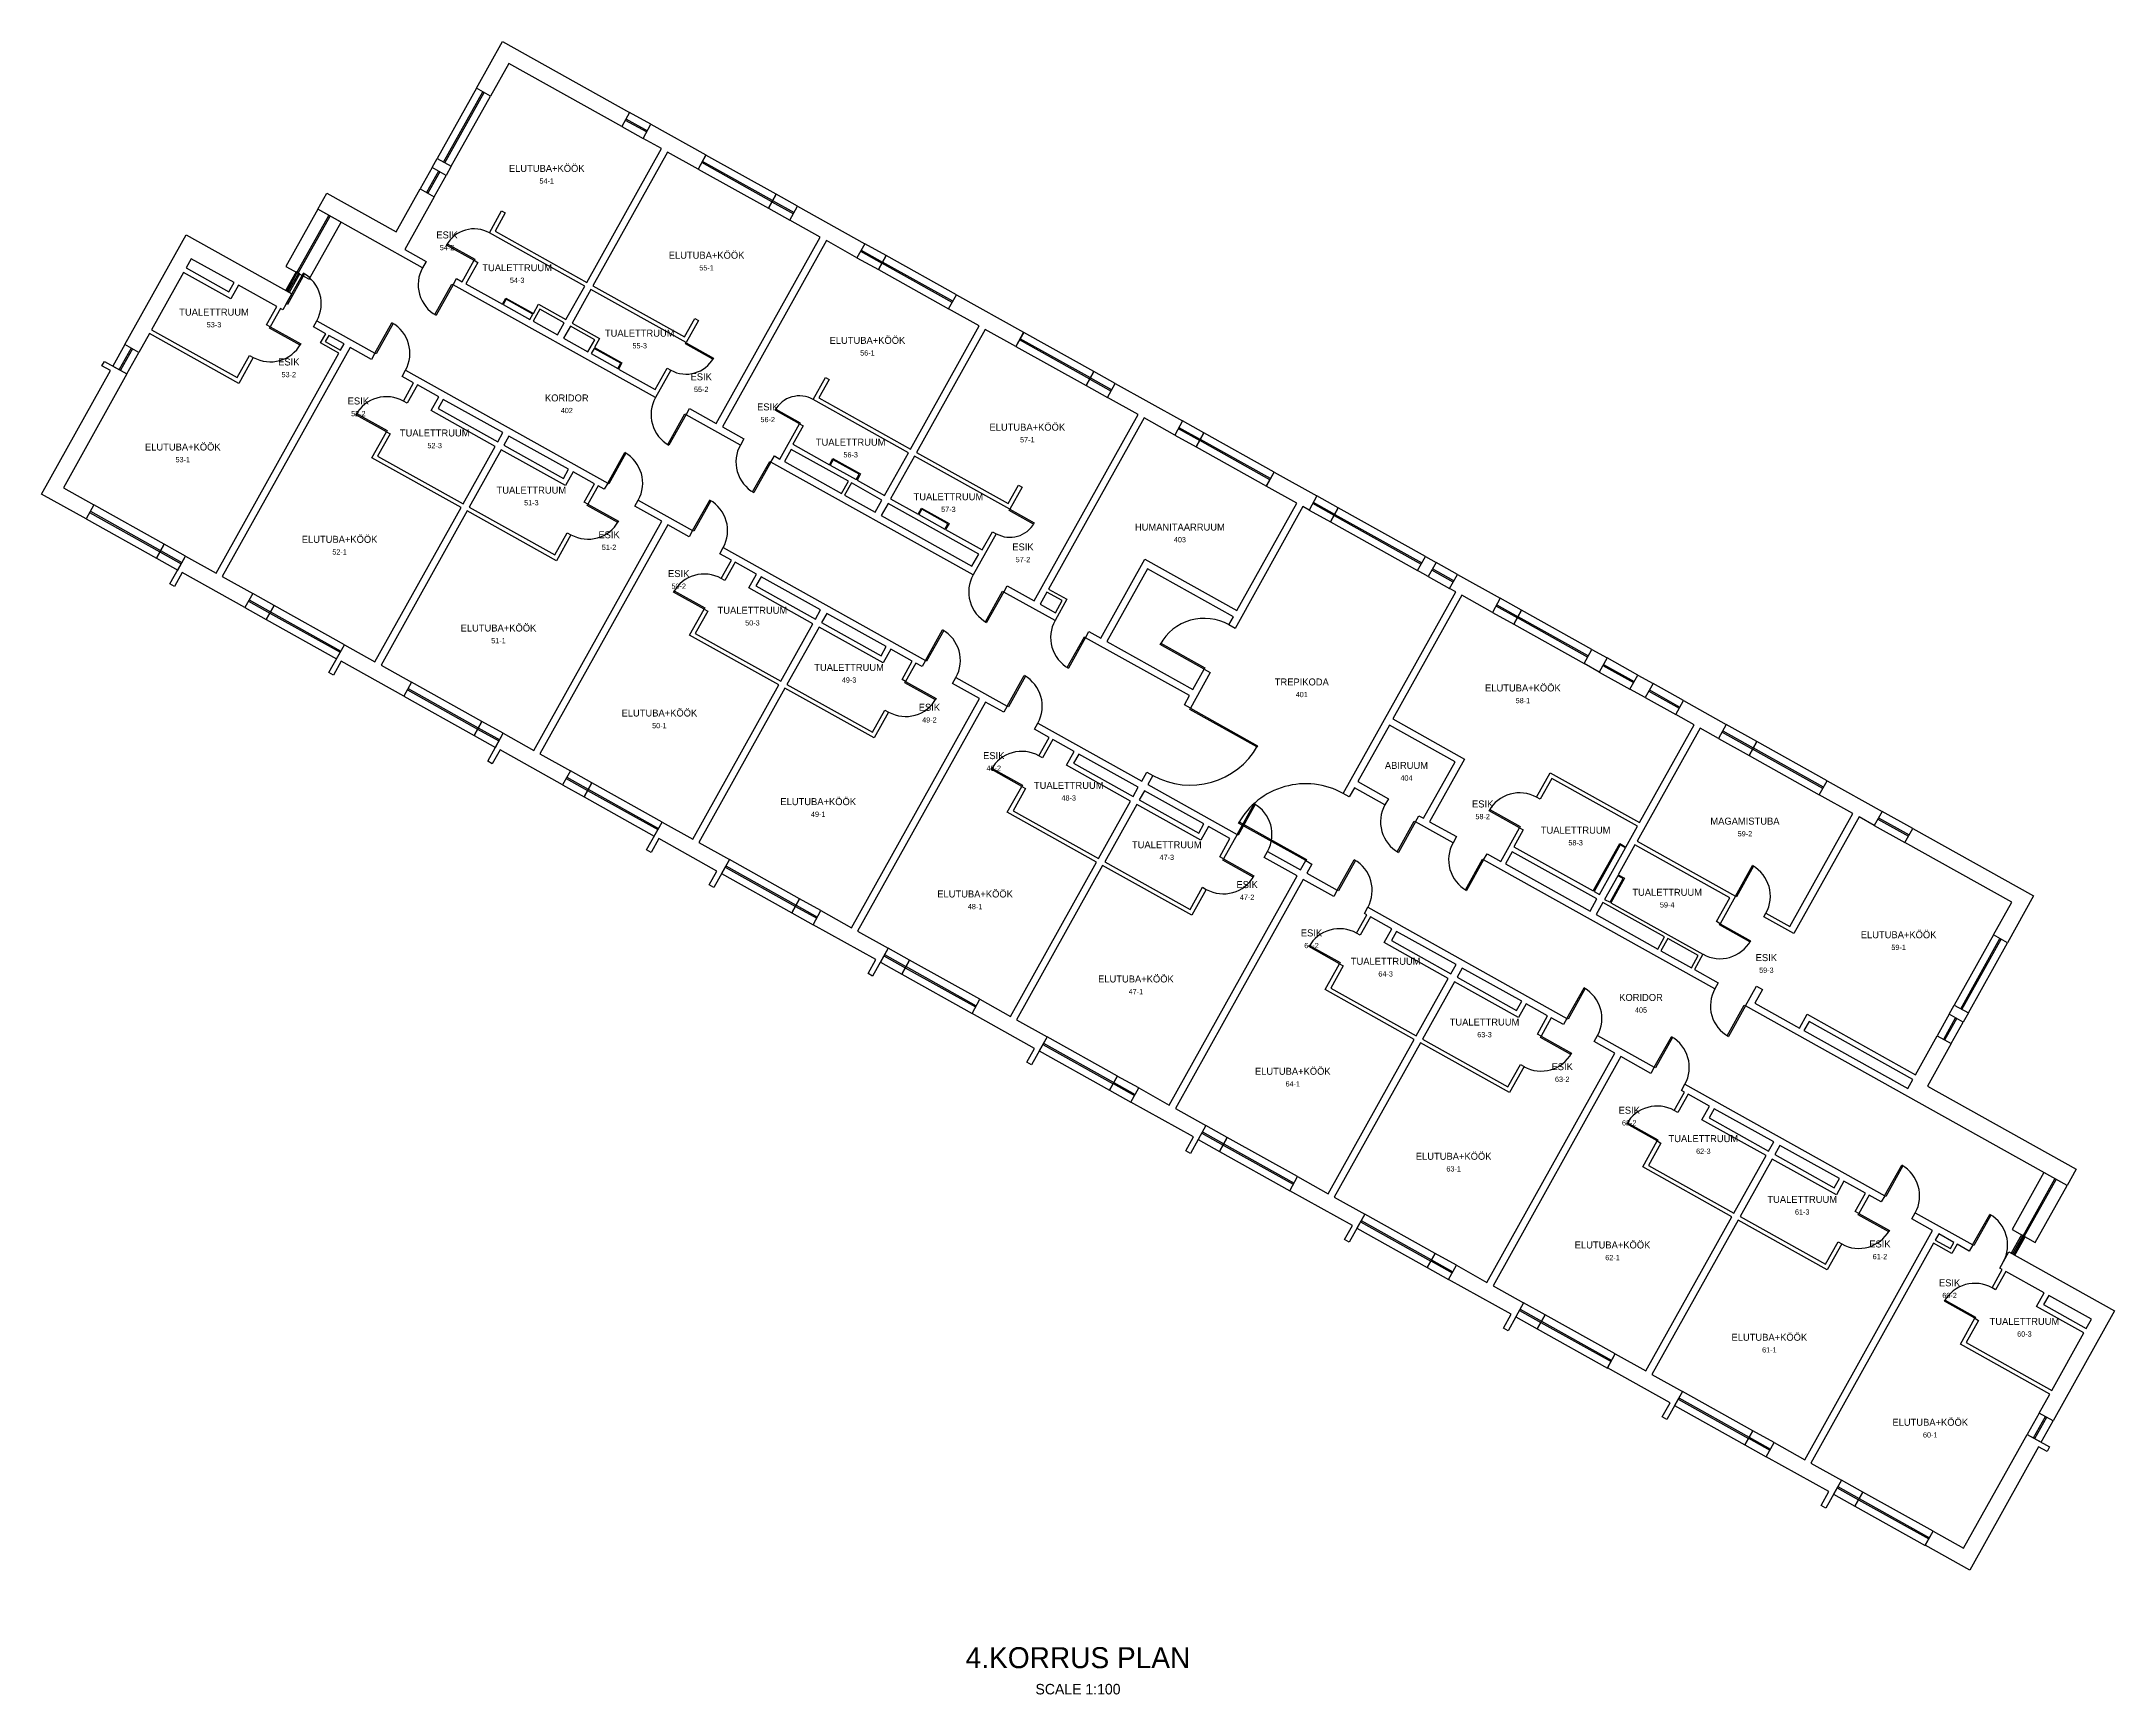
# Model space of a CAD drawing. Header units: millimetres. Extents: x 0 to 379219, y -3554 to 43703.
# Drawn here: x 239975 to 299228, y -3554 to 43703 of the extents above; entities that cross this region are included whole.
import ezdxf
from ezdxf.enums import TextEntityAlignment as Align

# ---------------------------------------------------------------- set-up
doc = ezdxf.new("R2010")
doc.units = ezdxf.units.MM
for name, color, linetype in [('A-ANNO-TTLB', 7, 'Continuous'), ('A-AREA-IDEN', 7, 'Continuous'), ('A-DOOR', 7, 'Continuous'), ('A-GLAZ', 7, 'Continuous'), ('A-WALL', 7, 'Continuous')]:
    doc.layers.add(name, color=color, linetype=linetype)

msp = doc.modelspace()

# ---------------------------------------------------------------- linework, layer by layer
at = {"layer": 'A-DOOR'}
for points in [[(252338, 37445), (251553, 37884), (251572, 37919), (252358, 37480)], [(246972, 36204), (247460, 37077), (247495, 37058), (247007, 36184)], [(251742, 36748), (251255, 35875), (251220, 35894), (251707, 36768)], [(249505, 34790), (249993, 35663), (250027, 35644), (249540, 34771)], [(246513, 35544), (247386, 35057), (247367, 35022), (246494, 35509)], [(258401, 35092), (259187, 34653), (259167, 34618), (258381, 35057)], [(261639, 32770), (260941, 33160), (260960, 33195), (261659, 32805)], [(249833, 32546), (248960, 33033), (248979, 33068), (249852, 32581)], [(258397, 33034), (257909, 32160), (257874, 32180), (258362, 33053)], [(256159, 31076), (256646, 31949), (256681, 31930), (256194, 31057)], [(260824, 31679), (260336, 30806), (260301, 30825), (260789, 31698)], [(255594, 30475), (256467, 29988), (256448, 29953), (255575, 30440)], [(258586, 29721), (259074, 30594), (259109, 30575), (258621, 29702)], [(267653, 30329), (268351, 29939), (268332, 29904), (267633, 30294)], [(258914, 27477), (258041, 27964), (258060, 27999), (258933, 27512)], [(267478, 27965), (266990, 27092), (266955, 27111), (267443, 27984)], [(265240, 26007), (265727, 26880), (265762, 26861), (265275, 25988)], [(269818, 26659), (269330, 25785), (269295, 25805), (269783, 26678)], [(273212, 25761), (271945, 26467), (271965, 26502), (273231, 25796)], [(267580, 24701), (268067, 25574), (268102, 25555), (267615, 24682)], [(264675, 25406), (265549, 24919), (265529, 24884), (264656, 25371)], [(272815, 24642), (274736, 23569), (274717, 23534), (272796, 24607)], [(267995, 22408), (267122, 22895), (267141, 22930), (268015, 22443)], [(274146, 21036), (274633, 21909), (274668, 21890), (274181, 21016)], [(276109, 20284), (274188, 21356), (274207, 21391), (276128, 20319)], [(279248, 21395), (278760, 20521), (278726, 20541), (279213, 21414)], [(282222, 21223), (281349, 21710), (281368, 21745), (282241, 21258)], [(273756, 20337), (274630, 19850), (274610, 19815), (273737, 20302)], [(277010, 19437), (277497, 20310), (277532, 20291), (277045, 19418)], [(281195, 20308), (280708, 19435), (280673, 19454), (281160, 20327)], [(288391, 19268), (288878, 20142), (288913, 20122), (288426, 19249)], [(287953, 18482), (288826, 17995), (288806, 17960), (287933, 18447)], [(277076, 17339), (276203, 17826), (276222, 17861), (277096, 17374)], [(283576, 15772), (284064, 16645), (284099, 16626), (283611, 15752)], [(288678, 16131), (288191, 15258), (288156, 15277), (288643, 16150)], [(282837, 15268), (283711, 14781), (283691, 14746), (282818, 15233)], [(286074, 14378), (286561, 15251), (286596, 15232), (286108, 14358)], [(286157, 12270), (285284, 12757), (285303, 12792), (286177, 12305)], [(292657, 10703), (293145, 11576), (293180, 11557), (292692, 10683)], [(291918, 10199), (292792, 9712), (292772, 9677), (291899, 10164)], [(295172, 9299), (295660, 10172), (295695, 10153), (295207, 9280)], [(295238, 7201), (294365, 7688), (294384, 7723), (295258, 7236)]]:
    msp.add_lwpolyline(points, close=True, dxfattribs=at)
for centre, radius, start, end in [((252338, 37445), 900, 60.83, 150.83), ((246972, 36204), 1000, -29.17, 60.83), ((251742, 36748), 1000, 150.83, -119.17), ((249505, 34790), 1000, -29.17, 60.83), ((246513, 35544), 1000, -119.17, -29.17), ((258401, 35092), 900, -119.17, -29.17), ((249833, 32546), 1000, 60.83, 150.83), ((258397, 33034), 1000, 150.83, -119.17), ((261639, 32770), 800, 60.83, 150.83), ((260824, 31679), 1000, 150.83, -119.17), ((256159, 31076), 1000, -29.17, 60.83), ((258586, 29721), 1000, -29.17, 60.83), ((255594, 30475), 1000, -119.17, -29.17), ((267653, 30329), 800, -119.17, -29.17), ((258914, 27477), 1000, 60.83, 150.83), ((267478, 27965), 1000, 150.83, -119.17), ((265240, 26007), 1000, -29.17, 60.83), ((269818, 26659), 1000, 150.83, -119.17), ((273212, 25761), 1450, 60.86894, 150.86894), ((267580, 24701), 1000, -29.17, 60.83), ((264675, 25406), 1000, -119.17, -29.17), ((267995, 22408), 1000, 60.83, 150.83), ((272815, 24642), 2200, -119.17, -29.17), ((276109, 20284), 2200, 60.83, 150.83), ((282222, 21223), 1000, 60.83, 150.83), ((274146, 21036), 1000, -29.17, 60.83), ((279248, 21395), 1000, 150.83, -119.17), ((281195, 20308), 1000, 150.83, -119.17), ((277010, 19437), 1000, -29.17, 60.83), ((273756, 20337), 1000, -119.17, -29.17), ((288391, 19268), 1000, -29.17, 60.83), ((277076, 17339), 1000, 60.83, 150.83), ((287953, 18482), 1000, -119.17, -29.17), ((283576, 15772), 1000, -29.17, 60.83), ((288678, 16131), 1000, 150.83, -119.17), ((286074, 14378), 1000, -29.17, 60.83), ((282837, 15268), 1000, -119.17, -29.17), ((286157, 12270), 1000, 60.83, 150.83), ((292657, 10703), 1000, -29.17, 60.83), ((295172, 9299), 1000, -29.17, 60.83), ((291918, 10199), 1000, -119.17, -29.17), ((295238, 7201), 1000, 60.83, 150.83)]:
    msp.add_arc(centre, radius, start, end, dxfattribs=at)
at = {"layer": 'A-GLAZ'}
for p, q in [((251468, 40256), (252589, 42264)), ((251503, 40237), (252624, 42245)), ((256682, 41492), (257294, 41150)), ((256663, 41457), (257274, 41115)), ((251322, 39994), (250981, 39383)), ((251357, 39975), (251016, 39363)), ((260854, 39117), (258846, 40238)), ((260874, 39152), (258865, 40273)), ((260854, 39117), (261465, 38776)), ((260874, 39152), (261485, 38811)), ((247278, 37098), (248189, 38731)), ((247313, 37079), (248224, 38712)), ((263386, 37704), (263998, 37362)), ((263406, 37739), (264017, 37397)), ((266006, 36241), (263997, 37362)), ((266025, 36276), (264017, 37397)), ((246994, 36570), (247287, 37094)), ((247029, 36550), (247322, 37074)), ((269935, 34048), (267927, 35169)), ((269955, 34083), (267946, 35204)), ((242541, 34932), (242200, 34321)), ((242576, 34913), (242235, 34302)), ((269935, 34048), (270546, 33707)), ((269955, 34083), (270566, 33742)), ((272467, 32635), (273079, 32293)), ((272487, 32670), (273098, 32328)), ((275087, 31172), (273079, 32293)), ((275106, 31207), (273098, 32328)), ((241352, 30236), (243361, 29115)), ((241372, 30271), (243380, 29150)), ((276920, 30149), (276309, 30490)), ((276940, 30184), (276328, 30525)), ((276920, 30149), (279409, 28760)), ((276940, 30184), (279429, 28795)), ((243360, 29116), (243971, 28774)), ((243380, 29151), (243991, 28809)), ((280325, 28249), (279714, 28590)), ((280344, 28284), (279733, 28625)), ((245892, 27702), (246504, 27361)), ((245912, 27737), (246523, 27396)), ((246504, 27361), (248512, 26240)), ((246524, 27396), (248532, 26275)), ((281548, 27566), (282160, 27224)), ((281568, 27601), (282179, 27259)), ((284187, 26138), (282179, 27259)), ((284168, 26103), (282160, 27224)), ((284604, 25860), (285477, 25373)), ((284623, 25895), (285497, 25408)), ((250433, 25167), (252442, 24046)), ((250453, 25202), (252461, 24081)), ((285914, 25129), (286787, 24641)), ((285933, 25164), (286807, 24676)), ((252441, 24047), (253052, 23705)), ((252461, 24082), (253072, 23740)), ((288009, 23959), (288883, 23472)), ((288029, 23994), (288902, 23507)), ((290891, 22350), (288883, 23471)), ((290911, 22385), (288903, 23506)), ((254973, 22633), (255585, 22292)), ((254993, 22668), (255604, 22327)), ((255585, 22292), (257593, 21171)), ((255605, 22327), (257613, 21206)), ((292463, 21473), (293336, 20986)), ((292482, 21508), (293356, 21021)), ((259514, 20098), (261523, 18977)), ((259534, 20133), (261542, 19012)), ((261522, 18978), (262134, 18636)), ((261542, 19013), (262153, 18671)), ((294831, 16052), (295952, 18060)), ((294866, 16033), (295987, 18041)), ((264055, 17564), (264666, 17223)), ((264074, 17599), (264685, 17258)), ((264666, 17223), (266674, 16102)), ((264686, 17258), (266694, 16137)), ((294344, 15179), (294685, 15790)), ((294378, 15159), (294720, 15770)), ((268595, 15029), (270604, 13908)), ((268615, 15064), (270623, 13943)), ((270603, 13909), (271215, 13567)), ((270623, 13944), (271234, 13602)), ((273136, 12495), (273747, 12154)), ((273155, 12530), (273766, 12189)), ((273747, 12154), (275755, 11033)), ((273767, 12189), (275775, 11068)), ((296613, 9560), (297524, 11193)), ((296648, 9541), (297559, 11174)), ((277676, 9960), (279685, 8839)), ((277696, 9995), (279704, 8874)), ((296604, 9565), (296311, 9041)), ((296639, 9546), (296346, 9022)), ((279684, 8840), (280296, 8498)), ((279704, 8875), (280315, 8533)), ((282217, 7426), (282828, 7085)), ((282236, 7461), (282847, 7120)), ((282848, 7120), (284856, 5999)), ((282828, 7085), (284837, 5964)), ((286758, 4891), (288766, 3770)), ((286777, 4926), (288785, 3805)), ((296914, 3780), (297255, 4392)), ((296949, 3761), (297290, 4372)), ((288765, 3771), (289377, 3429)), ((288785, 3806), (289396, 3464)), ((291317, 2392), (291928, 2051)), ((291298, 2357), (291909, 2016)), ((291909, 2016), (293918, 895)), ((291929, 2051), (293937, 930))]:
    msp.add_line(p, q, dxfattribs=at)
for points in [[(251687, 40134), (252808, 42142), (252406, 42367), (251285, 40358)], [(256561, 41273), (257172, 40932), (257396, 41334), (256785, 41675)], [(260976, 39336), (258968, 40456), (258743, 40055), (260752, 38934)], [(251139, 40097), (250798, 39485), (251199, 39261), (251541, 39872)], [(260752, 38934), (261363, 38593), (261587, 38994), (260976, 39335)], [(247627, 36903), (248539, 38536), (247875, 38907), (246963, 37274)], [(263284, 37520), (263895, 37179), (264119, 37581), (263508, 37922)], [(266128, 36460), (264119, 37581), (263895, 37179), (265903, 36058)], [(247064, 36531), (247357, 37055), (247252, 37113), (246959, 36589)], [(242358, 35035), (242017, 34423), (242419, 34199), (242760, 34810)], [(270057, 34267), (268049, 35387), (267824, 34986), (269833, 33865)], [(269833, 33865), (270444, 33524), (270668, 33925), (270057, 34266)], [(272365, 32451), (272976, 32110), (273200, 32512), (272589, 32853)], [(275209, 31391), (273200, 32512), (272976, 32110), (274985, 30989)], [(241250, 30053), (243258, 28932), (243482, 29334), (241474, 30455)], [(277042, 30367), (276431, 30709), (276207, 30307), (276818, 29966)], [(276818, 29966), (279307, 28576), (279531, 28978), (277042, 30367)], [(243258, 28932), (243869, 28591), (244093, 28993), (243482, 29334)], [(280447, 28467), (279835, 28808), (279611, 28407), (280222, 28065)], [(245790, 27519), (246401, 27178), (246625, 27579), (246014, 27920)], [(246402, 27177), (248410, 26056), (248634, 26458), (246626, 27579)], [(281446, 27382), (282057, 27041), (282282, 27443), (281670, 27784)], [(284290, 26322), (282281, 27443), (282057, 27041), (284066, 25920)], [(284501, 25677), (285375, 25189), (285599, 25591), (284726, 26078)], [(250331, 24984), (252339, 23863), (252563, 24265), (250555, 25386)], [(285811, 24946), (286685, 24458), (286909, 24860), (286036, 25347)], [(252339, 23863), (252950, 23522), (253174, 23924), (252563, 24265)], [(287907, 23776), (288780, 23288), (289005, 23690), (288131, 24177)], [(291013, 22569), (289005, 23690), (288781, 23288), (290789, 22167)], [(254871, 22450), (255482, 22109), (255707, 22510), (255095, 22851)], [(255483, 22108), (257491, 20987), (257715, 21389), (255707, 22510)], [(292361, 21290), (293234, 20802), (293458, 21204), (292585, 21691)], [(259412, 19915), (261420, 18794), (261645, 19196), (259636, 20317)], [(261420, 18794), (262031, 18453), (262255, 18855), (261644, 19196)], [(263952, 17381), (264563, 17040), (264788, 17441), (264176, 17782)], [(295049, 15930), (296170, 17939), (295769, 18163), (294648, 16154)], [(264564, 17039), (266572, 15918), (266796, 16320), (264788, 17441)], [(294562, 15057), (294903, 15668), (294501, 15892), (294160, 15281)], [(268493, 14846), (270501, 13725), (270726, 14127), (268717, 15248)], [(270501, 13725), (271112, 13384), (271336, 13786), (270725, 14127)], [(273033, 12312), (273644, 11971), (273869, 12372), (273257, 12713)], [(273645, 11970), (275653, 10849), (275877, 11251), (273869, 12372)], [(296962, 9365), (297874, 10998), (297210, 11369), (296299, 9736)], [(277574, 9777), (279582, 8656), (279807, 9058), (277798, 10179)], [(296569, 9585), (296276, 9061), (296381, 9002), (296674, 9526)], [(279582, 8656), (280193, 8315), (280417, 8717), (279806, 9058)], [(282114, 7243), (282725, 6902), (282950, 7303), (282338, 7644)], [(282726, 6901), (284734, 5780), (284958, 6182), (282950, 7303)], [(286655, 4708), (288663, 3587), (288888, 3989), (286879, 5110)], [(297132, 3659), (297473, 4270), (297071, 4494), (296730, 3883)], [(288663, 3587), (289274, 3246), (289498, 3648), (288887, 3989)], [(291195, 2174), (291807, 1833), (292031, 2234), (291419, 2575)], [(291807, 1832), (293815, 711), (294039, 1113), (292031, 2234)]]:
    msp.add_lwpolyline(points, close=True, dxfattribs=at)
at = {"layer": 'A-WALL'}
for points in [[(253329, 43077), (252808, 42143), (252406, 42367), (253152, 43703), (256784, 41675), (256560, 41274)], [(255502, 36711), (252777, 38232), (253128, 38860), (253233, 38802), (252941, 38278), (255561, 36816), (257695, 40640), (257171, 40932), (257395, 41334), (258967, 40457), (258743, 40055), (257870, 40542), (255735, 36718), (258355, 35256), (258647, 35780), (258752, 35721), (258401, 35093), (255677, 36613), (255141, 35653), (255926, 35214), (255780, 34952), (256566, 34513), (256469, 34339), (257517, 33754), (257858, 34365), (257963, 34307), (257524, 33521), (251743, 36748), (251840, 36923), (251998, 36835), (252339, 37446), (252444, 37387), (252102, 36776), (253150, 36191), (253248, 36366), (254034, 35927), (254180, 36189), (254966, 35750)], [(251541, 39872), (251139, 40097), (251285, 40359), (251687, 40134)], [(250869, 37235), (247875, 38907), (248133, 39370), (250115, 38263), (250798, 39485), (251199, 39261), (250356, 37751), (250967, 37410)], [(259951, 32166), (258397, 33033), (258495, 33208), (259263, 32779), (262236, 38105), (261363, 38593), (261587, 38994), (263508, 37922), (263284, 37521), (262410, 38008), (259437, 32682), (260049, 32341)], [(243062, 35352), (242760, 34810), (242358, 35035), (244113, 38178), (247134, 36492), (246875, 36029), (246806, 36068), (246513, 35544), (246409, 35603), (246701, 36126), (245610, 36736), (245390, 36343), (244037, 37098), (243120, 35457), (245565, 34092), (245921, 34729), (246026, 34671), (245612, 33929)], [(244110, 37229), (245332, 36547), (245479, 36809), (244256, 37491)], [(254022, 35905), (253257, 36332), (253172, 36179), (253936, 35752)], [(261079, 31766), (261639, 32770), (261744, 32711), (261451, 32187), (262499, 31603), (262597, 31777), (263383, 31338), (263286, 31164), (264071, 30725), (264754, 31947), (262029, 33468), (262380, 34097), (262485, 34039), (262192, 33515), (264812, 32052), (266776, 35571), (265903, 36058), (266127, 36460), (268048, 35388), (267824, 34986), (266951, 35473), (264987, 31955), (267607, 30492), (267899, 31016), (268004, 30958), (267653, 30329), (264928, 31850), (264246, 30628), (265032, 30189), (265129, 30364), (265855, 29958), (265915, 29925), (265818, 29750), (266866, 29165), (267158, 29689), (267263, 29631), (266605, 28452), (260824, 31679), (260922, 31853)], [(244966, 28505), (248476, 34792), (247952, 35085), (248098, 35347), (247749, 35542), (247846, 35716), (249506, 34790), (249408, 34615), (248797, 34957), (245141, 28408), (246014, 27920), (245790, 27519), (244000, 28518), (243779, 28121), (243648, 28195), (244093, 28993)], [(254917, 35663), (254219, 36053), (254024, 35704), (254722, 35314)], [(255595, 34826), (255790, 35176), (255092, 35566), (254897, 35216)], [(248088, 35123), (248524, 34879), (248622, 35054), (248185, 35298)], [(241250, 30053), (239975, 30765), (241944, 34292), (241704, 34426), (241777, 34557), (242419, 34199), (240601, 30942), (241474, 30455)], [(255768, 34930), (255683, 34778), (256447, 34351), (256532, 34504)], [(248188, 25660), (248634, 26458), (249507, 25971), (251968, 30380), (249419, 31804), (249833, 32546), (249938, 32487), (249582, 31850), (252027, 30485), (252943, 32127), (251109, 33150), (251329, 33543), (250718, 33884), (250425, 33361), (250320, 33419), (250613, 33943), (250281, 34128), (250379, 34303), (256159, 31076), (256062, 30901), (255887, 30999), (255594, 30475), (255490, 30534), (255782, 31057), (255171, 31399), (254951, 31006), (253118, 32029), (252201, 30388), (254646, 29023), (255002, 29660), (255107, 29602), (254693, 28860), (252143, 30283), (249682, 25873), (250555, 25386), (250331, 24984), (248541, 25983), (248319, 25587)], [(269286, 27757), (268945, 27146), (267478, 27964), (267576, 28139), (268344, 27710), (271317, 33036), (270444, 33524), (270668, 33925), (272589, 32853), (272365, 32452), (271491, 32939), (268762, 28049)], [(251460, 33470), (251314, 33208), (253016, 32258), (253162, 32520)], [(253337, 32422), (253191, 32160), (254894, 31210), (255040, 31472)], [(261210, 31693), (262843, 30781), (263038, 31130), (261405, 32042)], [(263264, 31176), (263349, 31329), (262606, 31743), (262521, 31590)], [(263125, 31081), (262930, 30732), (263803, 30245), (263998, 30594)], [(270252, 26645), (271512, 28902), (274144, 27433), (275857, 30502), (274984, 30989), (275208, 31391), (276431, 30709), (276207, 30307), (276032, 30404), (274090, 26925), (273915, 27023), (274047, 27258), (271589, 28630), (270426, 26548), (272884, 25176), (273208, 25756), (273383, 25659), (272815, 24642), (272641, 24739), (272787, 25001), (269818, 26658), (269915, 26833)], [(255095, 22851), (254871, 22450), (253081, 23449), (252860, 23052), (252729, 23126), (253174, 23924), (254047, 23436), (257703, 29985), (256935, 30414), (257032, 30589), (258587, 29721), (258489, 29546), (257878, 29888), (254222, 23339)], [(263978, 30147), (266571, 28700), (266766, 29049), (264173, 30497)], [(265053, 30177), (265796, 29762), (265881, 29915), (265139, 30330)], [(257269, 20591), (257715, 21389), (258588, 20902), (261049, 25311), (258500, 26735), (258914, 27477), (259019, 27418), (258663, 26781), (261108, 25416), (262024, 27058), (260191, 28081), (260410, 28474), (259799, 28815), (259506, 28292), (259401, 28350), (259694, 28874), (259362, 29059), (259460, 29234), (265240, 26007), (265143, 25832), (264968, 25930), (264675, 25406), (264571, 25465), (264863, 25988), (264252, 26330), (264033, 25937), (262199, 26960), (261283, 25319), (263727, 23954), (264083, 24591), (264188, 24533), (263774, 23791), (261224, 25214), (258763, 20804), (259636, 20317), (259190, 19519), (259059, 19592), (259281, 19988), (258451, 20451), (257622, 20914), (257400, 20518)], [(277181, 22205), (280398, 27967), (280223, 28065), (280447, 28467), (281670, 27784), (281446, 27383), (280572, 27870), (278598, 24334), (280650, 23188), (279651, 21398), (280420, 20970), (280322, 20795), (279248, 21394), (279346, 21569), (279477, 21496), (280378, 23111), (278501, 24159), (277599, 22544), (278473, 22056), (278375, 21882), (277502, 22369), (277356, 22107)], [(279836, 28808), (279612, 28406), (279306, 28577), (279531, 28978)], [(260395, 28139), (262097, 27189), (262244, 27451), (260541, 28401)], [(269150, 27718), (268713, 27962), (268518, 27613), (268955, 27369)], [(263975, 26141), (264121, 26403), (262418, 27353), (262272, 27091)], [(284726, 26078), (284501, 25677), (284065, 25920), (284289, 26322)], [(263821, 17454), (262031, 18453), (262255, 18855), (263129, 18367), (266784, 24916), (266016, 25345), (266113, 25520), (267580, 24701), (267483, 24526), (266959, 24819), (263303, 18270), (264176, 17782), (263731, 16984), (263600, 17057)], [(285811, 24946), (285375, 25189), (285599, 25591), (286036, 25347)], [(281195, 20308), (281293, 20482), (281686, 20263), (282222, 21223), (282327, 21165), (282059, 20684), (284329, 19417), (285085, 20771), (285259, 20674), (285590, 21267), (283146, 22631), (282814, 22038), (282709, 22096), (283099, 22795), (285649, 21372), (287209, 24166), (286685, 24458), (286909, 24860), (288131, 24177), (287907, 23776), (287383, 24068), (285580, 20837), (288391, 19268), (287953, 18482), (287848, 18541), (288228, 19222), (285521, 20733), (285044, 19877), (285218, 19779), (284828, 19081), (287465, 17609), (287222, 17173), (287903, 16792), (287805, 16618)], [(267669, 15833), (270130, 20242), (267581, 21666), (267995, 22408), (268100, 22349), (267744, 21712), (270189, 20347), (271105, 21989), (269272, 23012), (269491, 23405), (268880, 23746), (268587, 23223), (268483, 23281), (268775, 23805), (268356, 24039), (268453, 24213), (271422, 22556), (271568, 22818), (271743, 22721), (271597, 22459), (274146, 21036), (273757, 20337), (273652, 20396), (273944, 20919), (273333, 21261), (273114, 20868), (271280, 21891), (270364, 20250), (272808, 18885), (273164, 19522), (273269, 19464), (272855, 18722), (270305, 20145), (267844, 15735), (268717, 15248), (268271, 14450), (268140, 14523), (268362, 14919), (266572, 15919), (266796, 16320)], [(269476, 23070), (271178, 22120), (271325, 22382), (269622, 23332)], [(289206, 18676), (289265, 18781), (289946, 18400), (291749, 21631), (290789, 22167), (291013, 22569), (292585, 21691), (292361, 21290), (291924, 21534), (290062, 18198)], [(273202, 21334), (271499, 22284), (271353, 22022), (273056, 21072)], [(295769, 18163), (296290, 19097), (293234, 20802), (293458, 21204), (296916, 19274), (296170, 17938)], [(271112, 13384), (271336, 13786), (272210, 13298), (275865, 19847), (274922, 20374), (275020, 20548), (275963, 20022), (276109, 20284), (276283, 20186), (276137, 19924), (277010, 19437), (276913, 19262), (276040, 19750), (274256, 16554), (272384, 13201), (273257, 12713), (272812, 11915), (272681, 11988), (272902, 12385)], [(284236, 18840), (284430, 19189), (282012, 20539), (281817, 20190)], [(285094, 20737), (284351, 19405), (284503, 19320), (285247, 20652)], [(284654, 19178), (284807, 19093), (285184, 19770), (285031, 19855)], [(286174, 17757), (286369, 18106), (284605, 19091), (284410, 18742)], [(277443, 9850), (275653, 10850), (275877, 11251), (276750, 10764), (279211, 15173), (276662, 16597), (277076, 17339), (277181, 17280), (276825, 16643), (279270, 15278), (280186, 16920), (278353, 17943), (278572, 18336), (277961, 18677), (277668, 18154), (277564, 18212), (277856, 18736), (277786, 18775), (277884, 18950), (283577, 15772), (283479, 15597), (283130, 15792), (282838, 15268), (282733, 15327), (283025, 15850), (282414, 16192), (282195, 15799), (280361, 16822), (279445, 15181), (281890, 13816), (282245, 14453), (282350, 14395), (281936, 13653), (279386, 15076), (276925, 10666), (277798, 10179), (277352, 9381), (277221, 9454)], [(278557, 18001), (280259, 17051), (280406, 17313), (278703, 18263)], [(287329, 17570), (286456, 18058), (286262, 17709), (287135, 17221)], [(280434, 16953), (282137, 16003), (282283, 16265), (280580, 17215)], [(297873, 10998), (288679, 16130), (288995, 16698), (289170, 16601), (288951, 16208), (290219, 15500), (290438, 15893), (293536, 14163), (294160, 15281), (294562, 15057), (293879, 13834), (298132, 11461)], [(294903, 15668), (294501, 15892), (294648, 16154), (295049, 15930)], [(290496, 15689), (290350, 15427), (293317, 13770), (293463, 14032)], [(281291, 8229), (284946, 14778), (284352, 15110), (284450, 15284), (286074, 14378), (285977, 14203), (285121, 14681), (281465, 8132), (282338, 7644), (281893, 6846), (281762, 6919), (281983, 7316), (280193, 8315), (280417, 8717)], [(285743, 11528), (286157, 12270), (286262, 12211), (285906, 11574), (288351, 10209), (289267, 11851), (287434, 12874), (287653, 13267), (287042, 13608), (286749, 13085), (286645, 13143), (286937, 13667), (286850, 13716), (286947, 13890), (292658, 10703), (292560, 10528), (292211, 10723), (291919, 10199), (291814, 10258), (292106, 10781), (291495, 11123), (291276, 10730), (289442, 11753), (288526, 10112), (290971, 8747), (291326, 9384), (291431, 9326), (291017, 8584), (288467, 10007), (286006, 5597), (286879, 5110), (286433, 4312), (286302, 4385), (286524, 4781), (284734, 5781), (284958, 6182), (285831, 5695), (288293, 10104)], [(287784, 13194), (287638, 12932), (289340, 11982), (289487, 12244)], [(289661, 12146), (289515, 11884), (291218, 10934), (291364, 11196)], [(289274, 3246), (289498, 3648), (290372, 3160), (294027, 9709), (293433, 10041), (293531, 10215), (295173, 9299), (295075, 9124), (294726, 9319), (294580, 9057), (294056, 9350), (290546, 3063), (291419, 2575), (290974, 1777), (290843, 1850), (291064, 2247)], [(294104, 9437), (294541, 9193), (294638, 9368), (294202, 9612)], [(294824, 6459), (295238, 7201), (295343, 7142), (294987, 6505), (297432, 5140), (298348, 6782), (296995, 7537), (297214, 7930), (296123, 8539), (295830, 8016), (295726, 8074), (296018, 8598), (295948, 8637), (296207, 9100), (299228, 7413), (297473, 4270), (297071, 4494), (297374, 5035)], [(298568, 7175), (297345, 7857), (297199, 7595), (298421, 6913)], [(296730, 3883), (297372, 3525), (297299, 3394), (297059, 3528), (295090, 0), (293815, 712), (294039, 1113), (294912, 626)]]:
    msp.add_lwpolyline(points, close=True, dxfattribs=at)

# ---------------------------------------------------------------- texts
at = {"layer": 'A-ANNO-TTLB'}
for s, height, p in [('4.KORRUS PLAN', 600, (269601, -2500)), ('SCALE 1:100', 300, (269601, -3400))]:
    msp.add_text(s, height=height, dxfattribs=at).set_placement(p, align=Align.MIDDLE_CENTER)
at = {"layer": 'A-AREA-IDEN'}
for s, height, p in [('ELUTUBA+KÖÖK', 200, (254416, 40074)), ('54-1', 150, (254416, 39714)), ('ESIK', 200, (251567, 38171)), ('54-2', 150, (251567, 37811)), ('TUALETTRUUM', 200, (253571, 37236)), ('ELUTUBA+KÖÖK', 200, (258985, 37592)), ('54-3', 150, (253571, 36876)), ('55-1', 150, (258985, 37232)), ('TUALETTRUUM', 200, (244907, 35965)), ('53-3', 150, (244907, 35605)), ('TUALETTRUUM', 200, (257074, 35363)), ('55-3', 150, (257074, 35003)), ('ELUTUBA+KÖÖK', 200, (263582, 35158)), ('ESIK', 200, (247044, 34540)), ('56-1', 150, (263582, 34798)), ('53-2', 150, (247044, 34180)), ('ESIK', 200, (258832, 34116)), ('55-2', 150, (258832, 33756)), ('ESIK', 200, (249032, 33425)), ('KORIDOR', 200, (254990, 33512)), ('402', 150, (254990, 33152)), ('ESIK', 200, (260733, 33255)), ('52-2', 150, (249032, 33065)), ('TUALETTRUUM', 200, (251214, 32511)), ('56-2', 150, (260733, 32895)), ('ELUTUBA+KÖÖK', 200, (268152, 32676)), ('ELUTUBA+KÖÖK', 200, (244014, 32109)), ('52-3', 150, (251214, 32151)), ('TUALETTRUUM', 200, (263103, 32247)), ('57-1', 150, (268152, 32316)), ('53-1', 150, (244014, 31749)), ('56-3', 150, (263103, 31887)), ('TUALETTRUUM', 200, (253977, 30877)), ('51-3', 150, (253977, 30517)), ('TUALETTRUUM', 200, (265897, 30688)), ('57-3', 150, (265897, 30328)), ('ESIK', 200, (256198, 29602)), ('HUMANITAARRUUM', 200, (272513, 29820)), ('ELUTUBA+KÖÖK', 200, (248496, 29470)), ('52-1', 150, (248496, 29110)), ('51-2', 150, (256198, 29242)), ('ESIK', 200, (268028, 29252)), ('403', 150, (272513, 29460)), ('ESIK', 200, (258189, 28491)), ('57-2', 150, (268028, 28892)), ('50-2', 150, (258189, 28131)), ('TUALETTRUUM', 200, (260295, 27442)), ('ELUTUBA+KÖÖK', 200, (253037, 26935)), ('50-3', 150, (260295, 27082)), ('51-1', 150, (253037, 26575)), ('TUALETTRUUM', 200, (263058, 25808)), ('49-3', 150, (263058, 25448)), ('TREPIKODA', 200, (275997, 25393)), ('401', 150, (275997, 25033)), ('ELUTUBA+KÖÖK', 200, (282317, 25221)), ('58-1', 150, (282317, 24861)), ('ELUTUBA+KÖÖK', 200, (257636, 24505)), ('ESIK', 200, (265354, 24668)), ('49-2', 150, (265354, 24308)), ('50-1', 150, (257636, 24145)), ('ESIK', 200, (267194, 23287)), ('48-2', 150, (267194, 22927)), ('TUALETTRUUM', 200, (269336, 22437)), ('ABIRUUM', 200, (278989, 23007)), ('404', 150, (278989, 22647)), ('ELUTUBA+KÖÖK', 200, (262176, 21971)), ('48-3', 150, (269336, 22077)), ('ESIK', 200, (281168, 21905)), ('49-1', 150, (262176, 21611)), ('58-2', 150, (281168, 21545)), ('MAGAMISTUBA', 200, (288664, 21414)), ('TUALETTRUUM', 200, (272139, 20739)), ('TUALETTRUUM', 200, (283824, 21156)), ('58-3', 150, (283824, 20796)), ('59-2', 150, (288664, 21054)), ('47-3', 150, (272139, 20379)), ('ESIK', 200, (274435, 19599)), ('ELUTUBA+KÖÖK', 200, (266659, 19332)), ('48-1', 150, (266659, 18972)), ('47-2', 150, (274435, 19239)), ('TUALETTRUUM', 200, (286441, 19380)), ('59-4', 150, (286441, 19020)), ('ESIK', 200, (276275, 18218)), ('64-2', 150, (276275, 17858)), ('ELUTUBA+KÖÖK', 200, (293056, 18166)), ('59-1', 150, (293056, 17806)), ('TUALETTRUUM', 200, (278394, 17407)), ('ESIK', 200, (289276, 17512)), ('59-3', 150, (289276, 17152)), ('ELUTUBA+KÖÖK', 200, (271257, 16902)), ('47-1', 150, (271257, 16542)), ('64-3', 150, (278394, 17047)), ('KORIDOR', 200, (285693, 16374)), ('405', 150, (285693, 16014)), ('TUALETTRUUM', 200, (281220, 15670)), ('63-3', 150, (281220, 15310)), ('ELUTUBA+KÖÖK', 200, (275740, 14263)), ('ESIK', 200, (283441, 14395)), ('64-1', 150, (275740, 13903)), ('63-2', 150, (283441, 14035)), ('ESIK', 200, (285357, 13149)), ('62-2', 150, (285357, 12789)), ('ELUTUBA+KÖÖK', 200, (280338, 11833)), ('TUALETTRUUM', 200, (287475, 12338)), ('62-3', 150, (287475, 11978)), ('63-1', 150, (280338, 11473)), ('TUALETTRUUM', 200, (290301, 10601)), ('61-3', 150, (290301, 10241)), ('ELUTUBA+KÖÖK', 200, (284879, 9298)), ('62-1', 150, (284879, 8938)), ('ESIK', 200, (292522, 9326)), ('61-2', 150, (292522, 8966)), ('ESIK', 200, (294513, 8215)), ('60-2', 150, (294513, 7855)), ('TUALETTRUUM', 200, (296652, 7113)), ('ELUTUBA+KÖÖK', 200, (289361, 6659)), ('60-3', 150, (296652, 6753)), ('61-1', 150, (289361, 6299)), ('ELUTUBA+KÖÖK', 200, (293960, 4229)), ('60-1', 150, (293960, 3869))]:
    msp.add_text(s, height=height, dxfattribs=at).set_placement(p, align=Align.MIDDLE_CENTER)

doc.saveas('drawing.dxf')
